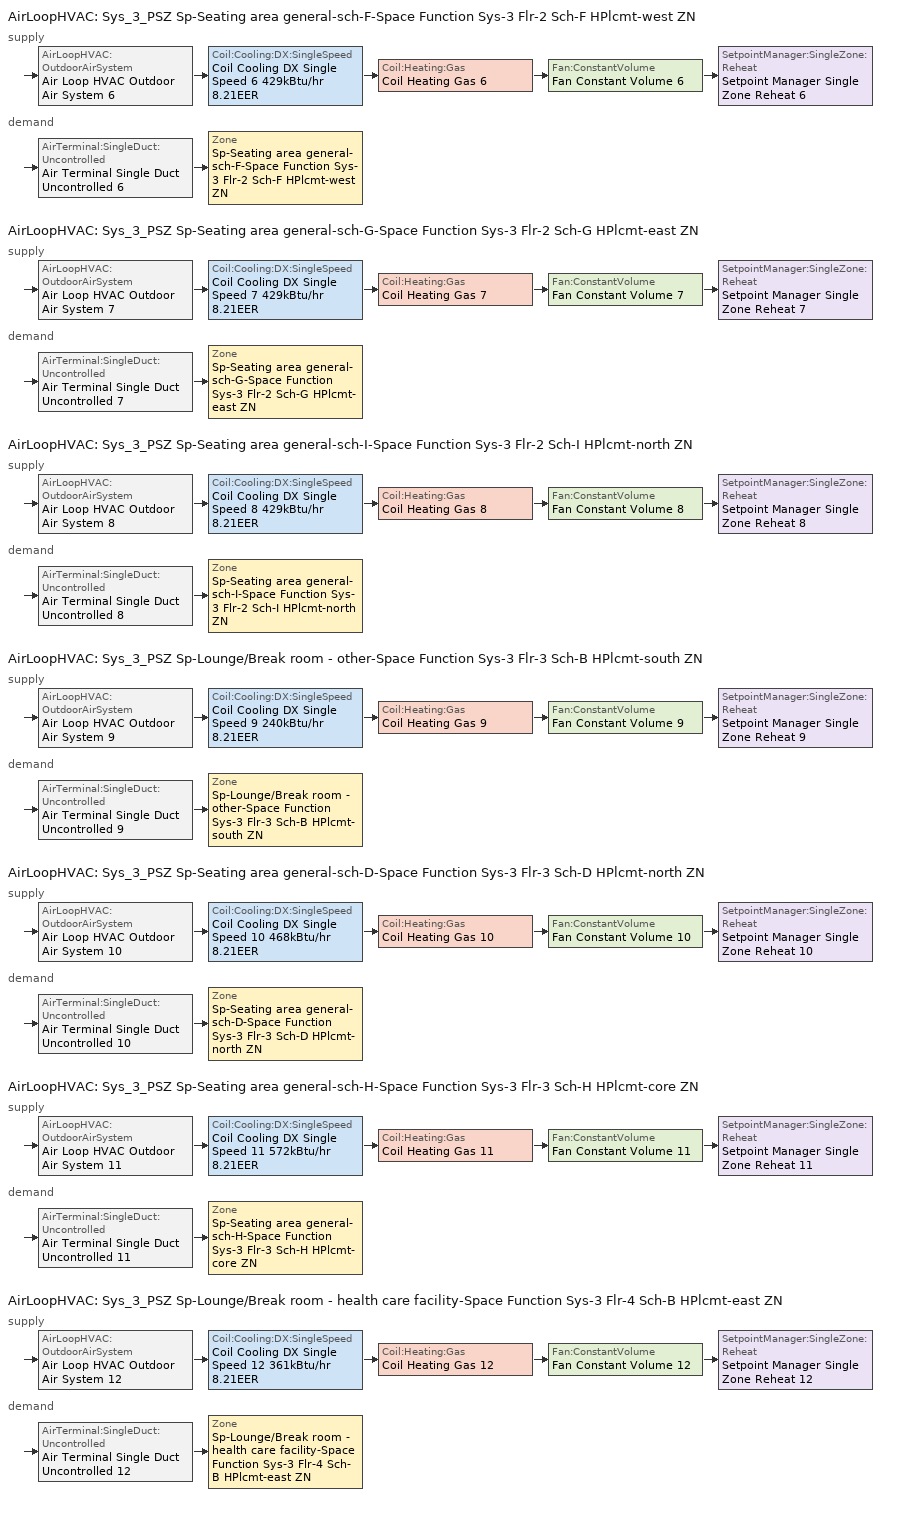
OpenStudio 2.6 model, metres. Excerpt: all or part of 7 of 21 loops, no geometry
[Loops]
AirLoopHVAC 'Sys_3_PSZ Sp-Seating area general-sch-F-Space Function Sys-3 Flr-2 Sch-F HPlcmt-west ZN'
 supply: AirLoopHVAC:OutdoorAirSystem 'Air Loop HVAC Outdoor Air System 6' > Coil:Cooling:DX:SingleSpeed 'Coil Cooling DX Single Speed 6 429kBtu/hr 8.21EER' > Coil:Heating:Gas 'Coil Heating Gas 6' > Fan:ConstantVolume 'Fan Constant Volume 6' > SetpointManager:SingleZone:Reheat 'Setpoint Manager Single Zone Reheat 6'
 demand: AirTerminal:SingleDuct:Uncontrolled 'Air Terminal Single Duct Uncontrolled 6' > Zone 'Sp-Seating area general-sch-F-Space Function Sys-3 Flr-2 Sch-F HPlcmt-west ZN'
AirLoopHVAC 'Sys_3_PSZ Sp-Seating area general-sch-G-Space Function Sys-3 Flr-2 Sch-G HPlcmt-east ZN'
 supply: AirLoopHVAC:OutdoorAirSystem 'Air Loop HVAC Outdoor Air System 7' > Coil:Cooling:DX:SingleSpeed 'Coil Cooling DX Single Speed 7 429kBtu/hr 8.21EER' > Coil:Heating:Gas 'Coil Heating Gas 7' > Fan:ConstantVolume 'Fan Constant Volume 7' > SetpointManager:SingleZone:Reheat 'Setpoint Manager Single Zone Reheat 7'
 demand: AirTerminal:SingleDuct:Uncontrolled 'Air Terminal Single Duct Uncontrolled 7' > Zone 'Sp-Seating area general-sch-G-Space Function Sys-3 Flr-2 Sch-G HPlcmt-east ZN'
AirLoopHVAC 'Sys_3_PSZ Sp-Seating area general-sch-I-Space Function Sys-3 Flr-2 Sch-I HPlcmt-north ZN'
 supply: AirLoopHVAC:OutdoorAirSystem 'Air Loop HVAC Outdoor Air System 8' > Coil:Cooling:DX:SingleSpeed 'Coil Cooling DX Single Speed 8 429kBtu/hr 8.21EER' > Coil:Heating:Gas 'Coil Heating Gas 8' > Fan:ConstantVolume 'Fan Constant Volume 8' > SetpointManager:SingleZone:Reheat 'Setpoint Manager Single Zone Reheat 8'
 demand: AirTerminal:SingleDuct:Uncontrolled 'Air Terminal Single Duct Uncontrolled 8' > Zone 'Sp-Seating area general-sch-I-Space Function Sys-3 Flr-2 Sch-I HPlcmt-north ZN'
AirLoopHVAC 'Sys_3_PSZ Sp-Lounge/Break room - other-Space Function Sys-3 Flr-3 Sch-B HPlcmt-south ZN'
 supply: AirLoopHVAC:OutdoorAirSystem 'Air Loop HVAC Outdoor Air System 9' > Coil:Cooling:DX:SingleSpeed 'Coil Cooling DX Single Speed 9 240kBtu/hr 8.21EER' > Coil:Heating:Gas 'Coil Heating Gas 9' > Fan:ConstantVolume 'Fan Constant Volume 9' > SetpointManager:SingleZone:Reheat 'Setpoint Manager Single Zone Reheat 9'
 demand: AirTerminal:SingleDuct:Uncontrolled 'Air Terminal Single Duct Uncontrolled 9' > Zone 'Sp-Lounge/Break room - other-Space Function Sys-3 Flr-3 Sch-B HPlcmt-south ZN'
AirLoopHVAC 'Sys_3_PSZ Sp-Seating area general-sch-D-Space Function Sys-3 Flr-3 Sch-D HPlcmt-north ZN'
 supply: AirLoopHVAC:OutdoorAirSystem 'Air Loop HVAC Outdoor Air System 10' > Coil:Cooling:DX:SingleSpeed 'Coil Cooling DX Single Speed 10 468kBtu/hr 8.21EER' > Coil:Heating:Gas 'Coil Heating Gas 10' > Fan:ConstantVolume 'Fan Constant Volume 10' > SetpointManager:SingleZone:Reheat 'Setpoint Manager Single Zone Reheat 10'
 demand: AirTerminal:SingleDuct:Uncontrolled 'Air Terminal Single Duct Uncontrolled 10' > Zone 'Sp-Seating area general-sch-D-Space Function Sys-3 Flr-3 Sch-D HPlcmt-north ZN'
AirLoopHVAC 'Sys_3_PSZ Sp-Seating area general-sch-H-Space Function Sys-3 Flr-3 Sch-H HPlcmt-core ZN'
 supply: AirLoopHVAC:OutdoorAirSystem 'Air Loop HVAC Outdoor Air System 11' > Coil:Cooling:DX:SingleSpeed 'Coil Cooling DX Single Speed 11 572kBtu/hr 8.21EER' > Coil:Heating:Gas 'Coil Heating Gas 11' > Fan:ConstantVolume 'Fan Constant Volume 11' > SetpointManager:SingleZone:Reheat 'Setpoint Manager Single Zone Reheat 11'
 demand: AirTerminal:SingleDuct:Uncontrolled 'Air Terminal Single Duct Uncontrolled 11' > Zone 'Sp-Seating area general-sch-H-Space Function Sys-3 Flr-3 Sch-H HPlcmt-core ZN'
AirLoopHVAC 'Sys_3_PSZ Sp-Lounge/Break room - health care facility-Space Function Sys-3 Flr-4 Sch-B HPlcmt-east ZN'
 supply: AirLoopHVAC:OutdoorAirSystem 'Air Loop HVAC Outdoor Air System 12' > Coil:Cooling:DX:SingleSpeed 'Coil Cooling DX Single Speed 12 361kBtu/hr 8.21EER' > Coil:Heating:Gas 'Coil Heating Gas 12' > Fan:ConstantVolume 'Fan Constant Volume 12' > SetpointManager:SingleZone:Reheat 'Setpoint Manager Single Zone Reheat 12'
 demand: AirTerminal:SingleDuct:Uncontrolled 'Air Terminal Single Duct Uncontrolled 12' > Zone 'Sp-Lounge/Break room - health care facility-Space Function Sys-3 Flr-4 Sch-B HPlcmt-east ZN'
[Sizing:Zone] Zone Cooling Design Supply Air Temperature Input Method=SupplyAirTemperature; Zone Cooling Design Supply Air Temperature {C}=13; Zone Cooling Design Supply Air Temperature Difference {deltaC}=11.11; Zone Heating Design Supply Air Temperature Input Method=SupplyAirTemperature; Zone Heating Design Supply Air Temperature {C}=43; Zone Heating Design Supply Air Temperature Difference {deltaC}=11.11; Zone Cooling Design Supply Air Humidity Ratio {kg-H2O/kg-air}=0.0085; Zone Heating Design Supply Air Humidity Ratio {kg-H2O/kg-air}=0.008; Zone Heating Sizing Factor=1.3; Zone Cooling Sizing Factor=1.1; Cooling Design Air Flow Method=DesignDay; Heating Design Air Flow Method=DesignDay; Account for Dedicated Outdoor Air System=No; Dedicated Outdoor Air System Control Strategy=NeutralSupplyAir; Dedicated Outdoor Air Low Setpoint Temperature for Design {C}=autosize; Dedicated Outdoor Air High Setpoint Temperature for Design {C}=autosize
Sp-Seating area general-sch-F-Space Function Sys-3 Flr-2 Sch-F HPlcmt-west ZN; Sp-Seating area general-sch-G-Space Function Sys-3 Flr-2 Sch-G HPlcmt-east ZN; Sp-Seating area general-sch-I-Space Function Sys-3 Flr-2 Sch-I HPlcmt-north ZN; Sp-Lounge/Break room - other-Space Function Sys-3 Flr-3 Sch-B HPlcmt-south ZN; Sp-Seating area general-sch-D-Space Function Sys-3 Flr-3 Sch-D HPlcmt-north ZN; Sp-Seating area general-sch-H-Space Function Sys-3 Flr-3 Sch-H HPlcmt-core ZN; Sp-Lounge/Break room - health care facility-Space Function Sys-3 Flr-4 Sch-B HPlcmt-east ZN
[Zone equipment]
Sp-Seating area general-sch-F-Space Function Sys-3 Flr-2 Sch-F HPlcmt-west ZN: Air Terminal Single Duct Uncontrolled 6, Zone HVAC Baseboard Convective Water 6
Sp-Seating area general-sch-G-Space Function Sys-3 Flr-2 Sch-G HPlcmt-east ZN: Air Terminal Single Duct Uncontrolled 7, Zone HVAC Baseboard Convective Water 7
Sp-Seating area general-sch-I-Space Function Sys-3 Flr-2 Sch-I HPlcmt-north ZN: Air Terminal Single Duct Uncontrolled 8, Zone HVAC Baseboard Convective Water 8
Sp-Lounge/Break room - other-Space Function Sys-3 Flr-3 Sch-B HPlcmt-south ZN: Air Terminal Single Duct Uncontrolled 9, Zone HVAC Baseboard Convective Water 9
Sp-Seating area general-sch-D-Space Function Sys-3 Flr-3 Sch-D HPlcmt-north ZN: Air Terminal Single Duct Uncontrolled 10, Zone HVAC Baseboard Convective Water 10
Sp-Seating area general-sch-H-Space Function Sys-3 Flr-3 Sch-H HPlcmt-core ZN: Air Terminal Single Duct Uncontrolled 11, Zone HVAC Baseboard Convective Water 11
Sp-Lounge/Break room - health care facility-Space Function Sys-3 Flr-4 Sch-B HPlcmt-east ZN: Air Terminal Single Duct Uncontrolled 12, Zone HVAC Baseboard Convective Water 12
[AirLoopHVAC] Design Supply Air Flow Rate {m3/s}=AutoSize
Name | Availability Schedule
Sys_3_PSZ Sp-Seating area general-sch-F-Space Function Sys-3 Flr-2 Sch-F HPlcmt-west ZN | Sys_3_PSZ Sp-Seating area general-sch-F-Space Function Sys-3 Flr-2 Sch-F HPlcmt-west ZN Occ Sch
Sys_3_PSZ Sp-Seating area general-sch-G-Space Function Sys-3 Flr-2 Sch-G HPlcmt-east ZN | Sys_3_PSZ Sp-Seating area general-sch-G-Space Function Sys-3 Flr-2 Sch-G HPlcmt-east ZN Occ Sch
Sys_3_PSZ Sp-Seating area general-sch-I-Space Function Sys-3 Flr-2 Sch-I HPlcmt-north ZN | Sys_3_PSZ Sp-Seating area general-sch-I-Space Function Sys-3 Flr-2 Sch-I HPlcmt-north ZN Occ Sch
Sys_3_PSZ Sp-Lounge/Break room - other-Space Function Sys-3 Flr-3 Sch-B HPlcmt-south ZN | Sys_3_PSZ Sp-Lounge/Break room - other-Space Function Sys-3 Flr-3 Sch-B HPlcmt-south ZN Occ Sch
Sys_3_PSZ Sp-Seating area general-sch-D-Space Function Sys-3 Flr-3 Sch-D HPlcmt-north ZN | Sys_3_PSZ Sp-Seating area general-sch-D-Space Function Sys-3 Flr-3 Sch-D HPlcmt-north ZN Occ Sch
Sys_3_PSZ Sp-Seating area general-sch-H-Space Function Sys-3 Flr-3 Sch-H HPlcmt-core ZN | Sys_3_PSZ Sp-Seating area general-sch-H-Space Function Sys-3 Flr-3 Sch-H HPlcmt-core ZN Occ Sch
Sys_3_PSZ Sp-Lounge/Break room - health care facility-Space Function Sys-3 Flr-4 Sch-B HPlcmt-east ZN | Sys_3_PSZ Sp-Lounge/Break room - health care facility-Space Function Sys-3 Flr-4 Sch-B HPlcmt-east ZN Occ Sch
[Sizing:System] Type of Load to Size On=Sensible; Design Outdoor Air Flow Rate {m3/s}=Autosize; Minimum System Air Flow Ratio=1; Preheat Design Temperature {C}=7; Preheat Design Humidity Ratio {kg-H2O/kg-Air}=0.008; Precool Design Temperature {C}=13; Precool Design Humidity Ratio {kg-H2O/kg-Air}=0.008; Central Cooling Design Supply Air Temperature {C}=13; Central Heating Design Supply Air Temperature {C}=43; Sizing Option=NonCoincident; 100% Outdoor Air in Cooling=No; 100% Outdoor Air in Heating=No; Central Cooling Design Supply Air Humidity Ratio {kg-H2O/kg-Air}=0.0085; Central Heating Design Supply Air Humidity Ratio {kg-H2O/kg-Air}=0.008; Cooling Design Air Flow Method=DesignDay; Cooling Design Air Flow Rate {m3/s}=0; Heating Design Air Flow Method=DesignDay; Heating Design Air Flow Rate {m3/s}=0; System Outdoor Air Method=ZoneSum; Zone Maximum Outdoor Air Fraction=1; Cooling Supply Air Flow Rate Per Floor Area {m3/s-m2}=0.00996765; Cooling Fraction of Autosized Cooling Supply Air Flow Rate=1; Cooling Supply Air Flow Rate Per Unit Cooling Capacity {m3/s-W}=3.94755e-05; Heating Supply Air Flow Rate Per Floor Area {m3/s-m2}=0.00996765; Heating Fraction of Autosized Heating Supply Air Flow Rate=1; Heating Fraction of Autosized Cooling Supply Air Flow Rate=1; Heating Supply Air Flow Rate Per Unit Heating Capacity {m3/s-W}=3.15882e-05; Cooling Design Capacity Method=CoolingDesignCapacity; Cooling Design Capacity {W}=autosize; Cooling Design Capacity Per Floor Area {W/m2}=234.7; Fraction of Autosized Cooling Design Capacity=1; Heating Design Capacity Method=HeatingDesignCapacity; Heating Design Capacity {W}=autosize; Heating Design Capacity Per Floor Area {W/m2}=157; Fraction of Autosized Heating Design Capacity=1; Central Cooling Capacity Control Method=OnOff
Sys_3_PSZ Sp-Seating area general-sch-F-Space Function Sys-3 Flr-2 Sch-F HPlcmt-west ZN; Sys_3_PSZ Sp-Seating area general-sch-G-Space Function Sys-3 Flr-2 Sch-G HPlcmt-east ZN; Sys_3_PSZ Sp-Seating area general-sch-I-Space Function Sys-3 Flr-2 Sch-I HPlcmt-north ZN; Sys_3_PSZ Sp-Lounge/Break room - other-Space Function Sys-3 Flr-3 Sch-B HPlcmt-south ZN; Sys_3_PSZ Sp-Seating area general-sch-D-Space Function Sys-3 Flr-3 Sch-D HPlcmt-north ZN; Sys_3_PSZ Sp-Seating area general-sch-H-Space Function Sys-3 Flr-3 Sch-H HPlcmt-core ZN; Sys_3_PSZ Sp-Lounge/Break room - health care facility-Space Function Sys-3 Flr-4 Sch-B HPlcmt-east ZN
[Fan:ConstantVolume] Availability Schedule=Always On Discrete; Fan Efficiency=0.39975; Pressure Rise {Pa}=640; Maximum Flow Rate {m3/s}=AutoSize; Motor Efficiency=0.615
Fan Constant Volume 6; Fan Constant Volume 7; Fan Constant Volume 8; Fan Constant Volume 9; Fan Constant Volume 10; Fan Constant Volume 11; Fan Constant Volume 12
[Coil:Heating:Gas] Availability Schedule=Always On Discrete; Gas Burner Efficiency=0.81; Nominal Capacity {W}=AutoSize; Parasitic Electric Load {W}=0; Part Load Fraction Correlation Curve=FURNACE-EFFPLR-NECB2011; Parasitic Gas Load {W}=0
Coil Heating Gas 6; Coil Heating Gas 7; Coil Heating Gas 8; Coil Heating Gas 9; Coil Heating Gas 10; Coil Heating Gas 11; Coil Heating Gas 12
[Coil:Cooling:DX:SingleSpeed] Availability Schedule=Always On Discrete; Rated Total Cooling Capacity {W}=autosize; Rated Sensible Heat Ratio=autosize; Rated Air Flow Rate {m3/s}=autosize; Rated Evaporator Fan Power Per Volume Flow Rate {W/(m3/s)}=773.3; Total Cooling Capacity Function of Temperature Curve=DXCOOL-NECB2011-REF-CAPFT; Total Cooling Capacity Function of Flow Fraction Curve=DXCOOL-NECB2011-REF-CAPFFLOW; Energy Input Ratio Function of Temperature Curve=DXCOOL-NECB2011-REF-COOLEIRFT; Energy Input Ratio Function of Flow Fraction Curve=DXCOOL-NECB2011-REF-COOLEIRFFLOW; Part Load Fraction Correlation Curve=DXCOOL-NECB2011-REF-COOLPLFFPLR; Condenser Type=AirCooled; Evaporative Condenser Effectiveness=0; Evaporative Condenser Air Flow Rate {m3/s}=Autosize; Evaporative Condenser Pump Rated Power Consumption {W}=Autosize; Crankcase Heater Capacity {W}=0; Maximum Outdoor Dry-Bulb Temperature for Crankcase Heater Operation {C}=0; Basin Heater Capacity {W/K}=0; Basin Heater Setpoint Temperature {C}=10
Name | Rated COP {W/W}
Coil Cooling DX Single Speed 6 429kBtu/hr 8.21EER; Coil Cooling DX Single Speed 7 429kBtu/hr 8.21EER; Coil Cooling DX Single Speed 8 429kBtu/hr 8.21EER | 3.05097
Coil Cooling DX Single Speed 9 240kBtu/hr 8.21EER | 2.92977
Coil Cooling DX Single Speed 10 468kBtu/hr 8.21EER | 3.07601
Coil Cooling DX Single Speed 11 572kBtu/hr 8.21EER | 3.14297
Coil Cooling DX Single Speed 12 361kBtu/hr 8.21EER | 3.0075
[Controller:OutdoorAir] Minimum Outdoor Air Flow Rate {m3/s}=autosize; Maximum Outdoor Air Flow Rate {m3/s}=Autosize; Economizer Control Type=DifferentialEnthalpy; Economizer Control Action Type=ModulateFlow; Lockout Type=NoLockout; Minimum Limit Type=FixedMinimum; High Humidity Control=No
Name | Minimum Outdoor Air Schedule | Controller Mechanical Ventilation | Heat Recovery Bypass Control Type
Controller Outdoor Air 6 | Sys_3_PSZ Sp-Seating area general-sch-F-Space Function Sys-3 Flr-2 Sch-F HPlcmt-west ZN Occ Sch | Controller Mechanical Ventilation 6 | BypassWhenOAFlowGreaterThanMinimum
Controller Outdoor Air 7 | Sys_3_PSZ Sp-Seating area general-sch-G-Space Function Sys-3 Flr-2 Sch-G HPlcmt-east ZN Occ Sch | Controller Mechanical Ventilation 7 | BypassWhenOAFlowGreaterThanMinimum
Controller Outdoor Air 8 | Sys_3_PSZ Sp-Seating area general-sch-I-Space Function Sys-3 Flr-2 Sch-I HPlcmt-north ZN Occ Sch | Controller Mechanical Ventilation 8 | BypassWhenOAFlowGreaterThanMinimum
Controller Outdoor Air 9 | Sys_3_PSZ Sp-Lounge/Break room - other-Space Function Sys-3 Flr-3 Sch-B HPlcmt-south ZN Occ Sch | Controller Mechanical Ventilation 9 | BypassWhenWithinEconomizerLimits
Controller Outdoor Air 10 | Sys_3_PSZ Sp-Seating area general-sch-D-Space Function Sys-3 Flr-3 Sch-D HPlcmt-north ZN Occ Sch | Controller Mechanical Ventilation 10 | BypassWhenOAFlowGreaterThanMinimum
Controller Outdoor Air 11 | Sys_3_PSZ Sp-Seating area general-sch-H-Space Function Sys-3 Flr-3 Sch-H HPlcmt-core ZN Occ Sch | Controller Mechanical Ventilation 11 | BypassWhenOAFlowGreaterThanMinimum
Controller Outdoor Air 12 | Sys_3_PSZ Sp-Lounge/Break room - health care facility-Space Function Sys-3 Flr-4 Sch-B HPlcmt-east ZN Occ Sch | Controller Mechanical Ventilation 12 | BypassWhenOAFlowGreaterThanMinimum
[Controller:MechanicalVentilation] Availability Schedule=Always On Discrete; System Outdoor Air Method=ZoneSum
Controller Mechanical Ventilation 6; Controller Mechanical Ventilation 7; Controller Mechanical Ventilation 8; Controller Mechanical Ventilation 9; Controller Mechanical Ventilation 10; Controller Mechanical Ventilation 11; Controller Mechanical Ventilation 12
[AirLoopHVAC:OutdoorAirSystem]
Name | Controller
Air Loop HVAC Outdoor Air System 6 | Controller Outdoor Air 6
Air Loop HVAC Outdoor Air System 7 | Controller Outdoor Air 7
Air Loop HVAC Outdoor Air System 8 | Controller Outdoor Air 8
Air Loop HVAC Outdoor Air System 9 | Controller Outdoor Air 9
Air Loop HVAC Outdoor Air System 10 | Controller Outdoor Air 10
Air Loop HVAC Outdoor Air System 11 | Controller Outdoor Air 11
Air Loop HVAC Outdoor Air System 12 | Controller Outdoor Air 12
[SetpointManager:SingleZone:Reheat] Minimum Supply Air Temperature {C}=13; Maximum Supply Air Temperature {C}=43
Name | Control Zone
Setpoint Manager Single Zone Reheat 6 | Sp-Seating area general-sch-F-Space Function Sys-3 Flr-2 Sch-F HPlcmt-west ZN
Setpoint Manager Single Zone Reheat 7 | Sp-Seating area general-sch-G-Space Function Sys-3 Flr-2 Sch-G HPlcmt-east ZN
Setpoint Manager Single Zone Reheat 8 | Sp-Seating area general-sch-I-Space Function Sys-3 Flr-2 Sch-I HPlcmt-north ZN
Setpoint Manager Single Zone Reheat 9 | Sp-Lounge/Break room - other-Space Function Sys-3 Flr-3 Sch-B HPlcmt-south ZN
Setpoint Manager Single Zone Reheat 10 | Sp-Seating area general-sch-D-Space Function Sys-3 Flr-3 Sch-D HPlcmt-north ZN
Setpoint Manager Single Zone Reheat 11 | Sp-Seating area general-sch-H-Space Function Sys-3 Flr-3 Sch-H HPlcmt-core ZN
Setpoint Manager Single Zone Reheat 12 | Sp-Lounge/Break room - health care facility-Space Function Sys-3 Flr-4 Sch-B HPlcmt-east ZN
[AirTerminal:SingleDuct:Uncontrolled] Availability Schedule=Always On Discrete; Maximum Air Flow Rate {m3/s}=AutoSize
Air Terminal Single Duct Uncontrolled 6; Air Terminal Single Duct Uncontrolled 7; Air Terminal Single Duct Uncontrolled 8; Air Terminal Single Duct Uncontrolled 9; Air Terminal Single Duct Uncontrolled 10; Air Terminal Single Duct Uncontrolled 11; Air Terminal Single Duct Uncontrolled 12
[AvailabilityManager:NightCycle] Control Type=CycleOnAny; Thermostat Tolerance {deltaC}=1; Cycling Run Time {s}=3600
Availability Manager Night Cycle 12; Availability Manager Night Cycle 13; Availability Manager Night Cycle 14; Availability Manager Night Cycle 15; Availability Manager Night Cycle 16; Availability Manager Night Cycle 17
[Schedule:Ruleset]
Name | Default Day Schedule | Summer Design Day Schedule | Winter Design Day Schedule
Sys_3_PSZ Sp-Lounge/Break room - health care facility-Space Function Sys-3 Flr-4 Sch-B HPlcmt-east ZN Occ Sch | Sys_3_PSZ Sp-Lounge/Break room - health care facility-Space Function Sys-3 Flr-4 Sch-B HPlcmt-east ZN Occ Sch Default | Sys_3_PSZ Sp-Lounge/Break room - health care facility-Space Function Sys-3 Flr-4 Sch-B HPlcmt-east ZN Occ Sch Summer Design Day | Sys_3_PSZ Sp-Lounge/Break room - health care facility-Space Function Sys-3 Flr-4 Sch-B HPlcmt-east ZN Occ Sch Winter Design Day
Sys_3_PSZ Sp-Lounge/Break room - other-Space Function Sys-3 Flr-3 Sch-B HPlcmt-south ZN Occ Sch | Sys_3_PSZ Sp-Lounge/Break room - other-Space Function Sys-3 Flr-3 Sch-B HPlcmt-south ZN Occ Sch Default | Sys_3_PSZ Sp-Lounge/Break room - other-Space Function Sys-3 Flr-3 Sch-B HPlcmt-south ZN Occ Sch Summer Design Day | Sys_3_PSZ Sp-Lounge/Break room - other-Space Function Sys-3 Flr-3 Sch-B HPlcmt-south ZN Occ Sch Winter Design Day
Sys_3_PSZ Sp-Seating area general-sch-D-Space Function Sys-3 Flr-3 Sch-D HPlcmt-north ZN Occ Sch | Sys_3_PSZ Sp-Seating area general-sch-D-Space Function Sys-3 Flr-3 Sch-D HPlcmt-north ZN Occ Sch Default | Sys_3_PSZ Sp-Seating area general-sch-D-Space Function Sys-3 Flr-3 Sch-D HPlcmt-north ZN Occ Sch Summer Design Day | Sys_3_PSZ Sp-Seating area general-sch-D-Space Function Sys-3 Flr-3 Sch-D HPlcmt-north ZN Occ Sch Winter Design Day
Sys_3_PSZ Sp-Seating area general-sch-F-Space Function Sys-3 Flr-2 Sch-F HPlcmt-west ZN Occ Sch | Sys_3_PSZ Sp-Seating area general-sch-F-Space Function Sys-3 Flr-2 Sch-F HPlcmt-west ZN Occ Sch Default | Sys_3_PSZ Sp-Seating area general-sch-F-Space Function Sys-3 Flr-2 Sch-F HPlcmt-west ZN Occ Sch Summer Design Day | Sys_3_PSZ Sp-Seating area general-sch-F-Space Function Sys-3 Flr-2 Sch-F HPlcmt-west ZN Occ Sch Winter Design Day
Sys_3_PSZ Sp-Seating area general-sch-G-Space Function Sys-3 Flr-2 Sch-G HPlcmt-east ZN Occ Sch | Sys_3_PSZ Sp-Seating area general-sch-G-Space Function Sys-3 Flr-2 Sch-G HPlcmt-east ZN Occ Sch Default | Sys_3_PSZ Sp-Seating area general-sch-G-Space Function Sys-3 Flr-2 Sch-G HPlcmt-east ZN Occ Sch Summer Design Day | Sys_3_PSZ Sp-Seating area general-sch-G-Space Function Sys-3 Flr-2 Sch-G HPlcmt-east ZN Occ Sch Winter Design Day
Sys_3_PSZ Sp-Seating area general-sch-H-Space Function Sys-3 Flr-3 Sch-H HPlcmt-core ZN Occ Sch | Sys_3_PSZ Sp-Seating area general-sch-H-Space Function Sys-3 Flr-3 Sch-H HPlcmt-core ZN Occ Sch Default | Sys_3_PSZ Sp-Seating area general-sch-H-Space Function Sys-3 Flr-3 Sch-H HPlcmt-core ZN Occ Sch Summer Design Day | Sys_3_PSZ Sp-Seating area general-sch-H-Space Function Sys-3 Flr-3 Sch-H HPlcmt-core ZN Occ Sch Winter Design Day
Sys_3_PSZ Sp-Seating area general-sch-I-Space Function Sys-3 Flr-2 Sch-I HPlcmt-north ZN Occ Sch | Sys_3_PSZ Sp-Seating area general-sch-I-Space Function Sys-3 Flr-2 Sch-I HPlcmt-north ZN Occ Sch Default | Sys_3_PSZ Sp-Seating area general-sch-I-Space Function Sys-3 Flr-2 Sch-I HPlcmt-north ZN Occ Sch Summer Design Day | Sys_3_PSZ Sp-Seating area general-sch-I-Space Function Sys-3 Flr-2 Sch-I HPlcmt-north ZN Occ Sch Winter Design Day
[Schedule:Day]
Sys_3_PSZ Sp-Lounge/Break room - health care facility-Space Function Sys-3 Flr-4 Sch-B HPlcmt-east ZN Occ Sch Default; Sys_3_PSZ Sp-Lounge/Break room - health care facility-Space Function Sys-3 Flr-4 Sch-B HPlcmt-east ZN Occ Sch Winter Design Day; Sys_3_PSZ Sp-Lounge/Break room - health care facility-Space Function Sys-3 Flr-4 Sch-B HPlcmt-east ZN Occ Sch Summer Design Day; Sys_3_PSZ Sp-Lounge/Break room - other-Space Function Sys-3 Flr-3 Sch-B HPlcmt-south ZN Occ Sch Default; Sys_3_PSZ Sp-Lounge/Break room - other-Space Function Sys-3 Flr-3 Sch-B HPlcmt-south ZN Occ Sch Winter Design Day; Sys_3_PSZ Sp-Lounge/Break room - other-Space Function Sys-3 Flr-3 Sch-B HPlcmt-south ZN Occ Sch Summer Design Day; Sys_3_PSZ Sp-Seating area general-sch-D-Space Function Sys-3 Flr-3 Sch-D HPlcmt-north ZN Occ Sch Default; Sys_3_PSZ Sp-Seating area general-sch-D-Space Function Sys-3 Flr-3 Sch-D HPlcmt-north ZN Occ Sch Winter Design Day; Sys_3_PSZ Sp-Seating area general-sch-D-Space Function Sys-3 Flr-3 Sch-D HPlcmt-north ZN Occ Sch Summer Design Day; Sys_3_PSZ Sp-Seating area general-sch-F-Space Function Sys-3 Flr-2 Sch-F HPlcmt-west ZN Occ Sch Default; Sys_3_PSZ Sp-Seating area general-sch-F-Space Function Sys-3 Flr-2 Sch-F HPlcmt-west ZN Occ Sch Winter Design Day; Sys_3_PSZ Sp-Seating area general-sch-F-Space Function Sys-3 Flr-2 Sch-F HPlcmt-west ZN Occ Sch Summer Design Day; Sys_3_PSZ Sp-Seating area general-sch-G-Space Function Sys-3 Flr-2 Sch-G HPlcmt-east ZN Occ Sch Default; Sys_3_PSZ Sp-Seating area general-sch-G-Space Function Sys-3 Flr-2 Sch-G HPlcmt-east ZN Occ Sch Winter Design Day; Sys_3_PSZ Sp-Seating area general-sch-G-Space Function Sys-3 Flr-2 Sch-G HPlcmt-east ZN Occ Sch Summer Design Day; Sys_3_PSZ Sp-Seating area general-sch-G-Space Function Sys-3 Flr-2 Sch-G HPlcmt-east ZN Occ Sch Monday; Sys_3_PSZ Sp-Seating area general-sch-G-Space Function Sys-3 Flr-2 Sch-G HPlcmt-east ZN Occ Sch Tuesday; Sys_3_PSZ Sp-Seating area general-sch-G-Space Function Sys-3 Flr-2 Sch-G HPlcmt-east ZN Occ Sch Wednesday; Sys_3_PSZ Sp-Seating area general-sch-G-Space Function Sys-3 Flr-2 Sch-G HPlcmt-east ZN Occ Sch Thursday; Sys_3_PSZ Sp-Seating area general-sch-G-Space Function Sys-3 Flr-2 Sch-G HPlcmt-east ZN Occ Sch Friday; Sys_3_PSZ Sp-Seating area general-sch-G-Space Function Sys-3 Flr-2 Sch-G HPlcmt-east ZN Occ Sch Saturday; Sys_3_PSZ Sp-Seating area general-sch-G-Space Function Sys-3 Flr-2 Sch-G HPlcmt-east ZN Occ Sch Sunday; Sys_3_PSZ Sp-Seating area general-sch-H-Space Function Sys-3 Flr-3 Sch-H HPlcmt-core ZN Occ Sch Default; Sys_3_PSZ Sp-Seating area general-sch-H-Space Function Sys-3 Flr-3 Sch-H HPlcmt-core ZN Occ Sch Winter Design Day; Sys_3_PSZ Sp-Seating area general-sch-H-Space Function Sys-3 Flr-3 Sch-H HPlcmt-core ZN Occ Sch Summer Design Day; Sys_3_PSZ Sp-Seating area general-sch-H-Space Function Sys-3 Flr-3 Sch-H HPlcmt-core ZN Occ Sch Monday; Sys_3_PSZ Sp-Seating area general-sch-H-Space Function Sys-3 Flr-3 Sch-H HPlcmt-core ZN Occ Sch Tuesday; Sys_3_PSZ Sp-Seating area general-sch-H-Space Function Sys-3 Flr-3 Sch-H HPlcmt-core ZN Occ Sch Wednesday; Sys_3_PSZ Sp-Seating area general-sch-H-Space Function Sys-3 Flr-3 Sch-H HPlcmt-core ZN Occ Sch Thursday; Sys_3_PSZ Sp-Seating area general-sch-H-Space Function Sys-3 Flr-3 Sch-H HPlcmt-core ZN Occ Sch Friday; Sys_3_PSZ Sp-Seating area general-sch-H-Space Function Sys-3 Flr-3 Sch-H HPlcmt-core ZN Occ Sch Saturday; Sys_3_PSZ Sp-Seating area general-sch-H-Space Function Sys-3 Flr-3 Sch-H HPlcmt-core ZN Occ Sch Sunday; Sys_3_PSZ Sp-Seating area general-sch-I-Space Function Sys-3 Flr-2 Sch-I HPlcmt-north ZN Occ Sch Default; Sys_3_PSZ Sp-Seating area general-sch-I-Space Function Sys-3 Flr-2 Sch-I HPlcmt-north ZN Occ Sch Winter Design Day; Sys_3_PSZ Sp-Seating area general-sch-I-Space Function Sys-3 Flr-2 Sch-I HPlcmt-north ZN Occ Sch Summer Design Day: 24, 0, 1
Sys_3_PSZ Sp-Lounge/Break room - health care facility-Space Function Sys-3 Flr-4 Sch-B HPlcmt-east ZN Occ Sch Monday; Sys_3_PSZ Sp-Lounge/Break room - health care facility-Space Function Sys-3 Flr-4 Sch-B HPlcmt-east ZN Occ Sch Tuesday; Sys_3_PSZ Sp-Lounge/Break room - health care facility-Space Function Sys-3 Flr-4 Sch-B HPlcmt-east ZN Occ Sch Wednesday; Sys_3_PSZ Sp-Lounge/Break room - health care facility-Space Function Sys-3 Flr-4 Sch-B HPlcmt-east ZN Occ Sch Thursday; Sys_3_PSZ Sp-Lounge/Break room - health care facility-Space Function Sys-3 Flr-4 Sch-B HPlcmt-east ZN Occ Sch Friday; Sys_3_PSZ Sp-Lounge/Break room - other-Space Function Sys-3 Flr-3 Sch-B HPlcmt-south ZN Occ Sch Monday; Sys_3_PSZ Sp-Lounge/Break room - other-Space Function Sys-3 Flr-3 Sch-B HPlcmt-south ZN Occ Sch Tuesday; Sys_3_PSZ Sp-Lounge/Break room - other-Space Function Sys-3 Flr-3 Sch-B HPlcmt-south ZN Occ Sch Wednesday; Sys_3_PSZ Sp-Lounge/Break room - other-Space Function Sys-3 Flr-3 Sch-B HPlcmt-south ZN Occ Sch Thursday; Sys_3_PSZ Sp-Lounge/Break room - other-Space Function Sys-3 Flr-3 Sch-B HPlcmt-south ZN Occ Sch Friday: 1, 0, 1, 10, 0, 0, 24, 0, 1
Sys_3_PSZ Sp-Lounge/Break room - health care facility-Space Function Sys-3 Flr-4 Sch-B HPlcmt-east ZN Occ Sch Saturday; Sys_3_PSZ Sp-Lounge/Break room - other-Space Function Sys-3 Flr-3 Sch-B HPlcmt-south ZN Occ Sch Saturday: 2, 0, 1, 10, 0, 0, 24, 0, 1
Sys_3_PSZ Sp-Lounge/Break room - health care facility-Space Function Sys-3 Flr-4 Sch-B HPlcmt-east ZN Occ Sch Sunday; Sys_3_PSZ Sp-Lounge/Break room - other-Space Function Sys-3 Flr-3 Sch-B HPlcmt-south ZN Occ Sch Sunday: 1, 0, 0, 2, 0, 1, 11, 0, 0, 23, 0, 1, 24, 0, 0
Sys_3_PSZ Sp-Seating area general-sch-D-Space Function Sys-3 Flr-3 Sch-D HPlcmt-north ZN Occ Sch Monday; Sys_3_PSZ Sp-Seating area general-sch-D-Space Function Sys-3 Flr-3 Sch-D HPlcmt-north ZN Occ Sch Tuesday; Sys_3_PSZ Sp-Seating area general-sch-D-Space Function Sys-3 Flr-3 Sch-D HPlcmt-north ZN Occ Sch Wednesday; Sys_3_PSZ Sp-Seating area general-sch-D-Space Function Sys-3 Flr-3 Sch-D HPlcmt-north ZN Occ Sch Thursday; Sys_3_PSZ Sp-Seating area general-sch-D-Space Function Sys-3 Flr-3 Sch-D HPlcmt-north ZN Occ Sch Friday: 9, 0, 0, 18, 0, 1, 19, 0, 0, 22, 0, 1, 24, 0, 0
Sys_3_PSZ Sp-Seating area general-sch-D-Space Function Sys-3 Flr-3 Sch-D HPlcmt-north ZN Occ Sch Saturday; Sys_3_PSZ Sp-Seating area general-sch-D-Space Function Sys-3 Flr-3 Sch-D HPlcmt-north ZN Occ Sch Sunday: 24, 0, 0
Sys_3_PSZ Sp-Seating area general-sch-F-Space Function Sys-3 Flr-2 Sch-F HPlcmt-west ZN Occ Sch Monday; Sys_3_PSZ Sp-Seating area general-sch-F-Space Function Sys-3 Flr-2 Sch-F HPlcmt-west ZN Occ Sch Tuesday; Sys_3_PSZ Sp-Seating area general-sch-F-Space Function Sys-3 Flr-2 Sch-F HPlcmt-west ZN Occ Sch Wednesday; Sys_3_PSZ Sp-Seating area general-sch-F-Space Function Sys-3 Flr-2 Sch-F HPlcmt-west ZN Occ Sch Thursday; Sys_3_PSZ Sp-Seating area general-sch-F-Space Function Sys-3 Flr-2 Sch-F HPlcmt-west ZN Occ Sch Friday; Sys_3_PSZ Sp-Seating area general-sch-F-Space Function Sys-3 Flr-2 Sch-F HPlcmt-west ZN Occ Sch Saturday; Sys_3_PSZ Sp-Seating area general-sch-F-Space Function Sys-3 Flr-2 Sch-F HPlcmt-west ZN Occ Sch Sunday: 10, 0, 1, 16, 0, 0, 24, 0, 1
Sys_3_PSZ Sp-Seating area general-sch-I-Space Function Sys-3 Flr-2 Sch-I HPlcmt-north ZN Occ Sch Monday; Sys_3_PSZ Sp-Seating area general-sch-I-Space Function Sys-3 Flr-2 Sch-I HPlcmt-north ZN Occ Sch Tuesday; Sys_3_PSZ Sp-Seating area general-sch-I-Space Function Sys-3 Flr-2 Sch-I HPlcmt-north ZN Occ Sch Wednesday; Sys_3_PSZ Sp-Seating area general-sch-I-Space Function Sys-3 Flr-2 Sch-I HPlcmt-north ZN Occ Sch Thursday; Sys_3_PSZ Sp-Seating area general-sch-I-Space Function Sys-3 Flr-2 Sch-I HPlcmt-north ZN Occ Sch Friday: 18, 0, 0, 24, 0, 1
Sys_3_PSZ Sp-Seating area general-sch-I-Space Function Sys-3 Flr-2 Sch-I HPlcmt-north ZN Occ Sch Saturday: 13, 0, 0, 24, 0, 1
Sys_3_PSZ Sp-Seating area general-sch-I-Space Function Sys-3 Flr-2 Sch-I HPlcmt-north ZN Occ Sch Sunday: 8, 0, 0, 14, 0, 1, 24, 0, 0
[Schedule:Rule] Date Specification Type=DateRange; Start Month=1; Start Day=1; End Month=12
Name | Schedule Ruleset | Rule Order | Day Schedule | Apply Monday | End Day | Apply Tuesday | Apply Wednesday | Apply Thursday | Apply Friday | Apply Saturday | Apply Sunday
Sys_3_PSZ Sp-Lounge/Break room - health care facility-Space Function Sys-3 Flr-4 Sch-B HPlcmt-east ZN Occ Sch Monday Rule | Sys_3_PSZ Sp-Lounge/Break room - health care facility-Space Function Sys-3 Flr-4 Sch-B HPlcmt-east ZN Occ Sch | 6 | Sys_3_PSZ Sp-Lounge/Break room - health care facility-Space Function Sys-3 Flr-4 Sch-B HPlcmt-east ZN Occ Sch Monday | Yes | 25
Sys_3_PSZ Sp-Lounge/Break room - health care facility-Space Function Sys-3 Flr-4 Sch-B HPlcmt-east ZN Occ Sch Tuesday Rule | Sys_3_PSZ Sp-Lounge/Break room - health care facility-Space Function Sys-3 Flr-4 Sch-B HPlcmt-east ZN Occ Sch | 5 | Sys_3_PSZ Sp-Lounge/Break room - health care facility-Space Function Sys-3 Flr-4 Sch-B HPlcmt-east ZN Occ Sch Tuesday |  | 26 | Yes
Sys_3_PSZ Sp-Lounge/Break room - health care facility-Space Function Sys-3 Flr-4 Sch-B HPlcmt-east ZN Occ Sch Wednesday Rule | Sys_3_PSZ Sp-Lounge/Break room - health care facility-Space Function Sys-3 Flr-4 Sch-B HPlcmt-east ZN Occ Sch | 4 | Sys_3_PSZ Sp-Lounge/Break room - health care facility-Space Function Sys-3 Flr-4 Sch-B HPlcmt-east ZN Occ Sch Wednesday |  | 27 |  | Yes
Sys_3_PSZ Sp-Lounge/Break room - health care facility-Space Function Sys-3 Flr-4 Sch-B HPlcmt-east ZN Occ Sch Thursday Rule | Sys_3_PSZ Sp-Lounge/Break room - health care facility-Space Function Sys-3 Flr-4 Sch-B HPlcmt-east ZN Occ Sch | 3 | Sys_3_PSZ Sp-Lounge/Break room - health care facility-Space Function Sys-3 Flr-4 Sch-B HPlcmt-east ZN Occ Sch Thursday |  | 28 |  |  | Yes
Sys_3_PSZ Sp-Lounge/Break room - health care facility-Space Function Sys-3 Flr-4 Sch-B HPlcmt-east ZN Occ Sch Friday Rule | Sys_3_PSZ Sp-Lounge/Break room - health care facility-Space Function Sys-3 Flr-4 Sch-B HPlcmt-east ZN Occ Sch | 2 | Sys_3_PSZ Sp-Lounge/Break room - health care facility-Space Function Sys-3 Flr-4 Sch-B HPlcmt-east ZN Occ Sch Friday |  | 29 |  |  |  | Yes
Sys_3_PSZ Sp-Lounge/Break room - health care facility-Space Function Sys-3 Flr-4 Sch-B HPlcmt-east ZN Occ Sch Saturday Rule | Sys_3_PSZ Sp-Lounge/Break room - health care facility-Space Function Sys-3 Flr-4 Sch-B HPlcmt-east ZN Occ Sch | 1 | Sys_3_PSZ Sp-Lounge/Break room - health care facility-Space Function Sys-3 Flr-4 Sch-B HPlcmt-east ZN Occ Sch Saturday |  | 30 |  |  |  |  | Yes
Sys_3_PSZ Sp-Lounge/Break room - health care facility-Space Function Sys-3 Flr-4 Sch-B HPlcmt-east ZN Occ Sch Sunday Rule | Sys_3_PSZ Sp-Lounge/Break room - health care facility-Space Function Sys-3 Flr-4 Sch-B HPlcmt-east ZN Occ Sch | 0 | Sys_3_PSZ Sp-Lounge/Break room - health care facility-Space Function Sys-3 Flr-4 Sch-B HPlcmt-east ZN Occ Sch Sunday |  | 31 |  |  |  |  |  | Yes
Sys_3_PSZ Sp-Lounge/Break room - other-Space Function Sys-3 Flr-3 Sch-B HPlcmt-south ZN Occ Sch Monday Rule | Sys_3_PSZ Sp-Lounge/Break room - other-Space Function Sys-3 Flr-3 Sch-B HPlcmt-south ZN Occ Sch | 6 | Sys_3_PSZ Sp-Lounge/Break room - other-Space Function Sys-3 Flr-3 Sch-B HPlcmt-south ZN Occ Sch Monday | Yes | 25
Sys_3_PSZ Sp-Lounge/Break room - other-Space Function Sys-3 Flr-3 Sch-B HPlcmt-south ZN Occ Sch Tuesday Rule | Sys_3_PSZ Sp-Lounge/Break room - other-Space Function Sys-3 Flr-3 Sch-B HPlcmt-south ZN Occ Sch | 5 | Sys_3_PSZ Sp-Lounge/Break room - other-Space Function Sys-3 Flr-3 Sch-B HPlcmt-south ZN Occ Sch Tuesday |  | 26 | Yes
Sys_3_PSZ Sp-Lounge/Break room - other-Space Function Sys-3 Flr-3 Sch-B HPlcmt-south ZN Occ Sch Wednesday Rule | Sys_3_PSZ Sp-Lounge/Break room - other-Space Function Sys-3 Flr-3 Sch-B HPlcmt-south ZN Occ Sch | 4 | Sys_3_PSZ Sp-Lounge/Break room - other-Space Function Sys-3 Flr-3 Sch-B HPlcmt-south ZN Occ Sch Wednesday |  | 27 |  | Yes
Sys_3_PSZ Sp-Lounge/Break room - other-Space Function Sys-3 Flr-3 Sch-B HPlcmt-south ZN Occ Sch Thursday Rule | Sys_3_PSZ Sp-Lounge/Break room - other-Space Function Sys-3 Flr-3 Sch-B HPlcmt-south ZN Occ Sch | 3 | Sys_3_PSZ Sp-Lounge/Break room - other-Space Function Sys-3 Flr-3 Sch-B HPlcmt-south ZN Occ Sch Thursday |  | 28 |  |  | Yes
Sys_3_PSZ Sp-Lounge/Break room - other-Space Function Sys-3 Flr-3 Sch-B HPlcmt-south ZN Occ Sch Friday Rule | Sys_3_PSZ Sp-Lounge/Break room - other-Space Function Sys-3 Flr-3 Sch-B HPlcmt-south ZN Occ Sch | 2 | Sys_3_PSZ Sp-Lounge/Break room - other-Space Function Sys-3 Flr-3 Sch-B HPlcmt-south ZN Occ Sch Friday |  | 29 |  |  |  | Yes
Sys_3_PSZ Sp-Lounge/Break room - other-Space Function Sys-3 Flr-3 Sch-B HPlcmt-south ZN Occ Sch Saturday Rule | Sys_3_PSZ Sp-Lounge/Break room - other-Space Function Sys-3 Flr-3 Sch-B HPlcmt-south ZN Occ Sch | 1 | Sys_3_PSZ Sp-Lounge/Break room - other-Space Function Sys-3 Flr-3 Sch-B HPlcmt-south ZN Occ Sch Saturday |  | 30 |  |  |  |  | Yes
Sys_3_PSZ Sp-Lounge/Break room - other-Space Function Sys-3 Flr-3 Sch-B HPlcmt-south ZN Occ Sch Sunday Rule | Sys_3_PSZ Sp-Lounge/Break room - other-Space Function Sys-3 Flr-3 Sch-B HPlcmt-south ZN Occ Sch | 0 | Sys_3_PSZ Sp-Lounge/Break room - other-Space Function Sys-3 Flr-3 Sch-B HPlcmt-south ZN Occ Sch Sunday |  | 31 |  |  |  |  |  | Yes
Sys_3_PSZ Sp-Seating area general-sch-D-Space Function Sys-3 Flr-3 Sch-D HPlcmt-north ZN Occ Sch Monday Rule | Sys_3_PSZ Sp-Seating area general-sch-D-Space Function Sys-3 Flr-3 Sch-D HPlcmt-north ZN Occ Sch | 6 | Sys_3_PSZ Sp-Seating area general-sch-D-Space Function Sys-3 Flr-3 Sch-D HPlcmt-north ZN Occ Sch Monday | Yes | 25
Sys_3_PSZ Sp-Seating area general-sch-D-Space Function Sys-3 Flr-3 Sch-D HPlcmt-north ZN Occ Sch Tuesday Rule | Sys_3_PSZ Sp-Seating area general-sch-D-Space Function Sys-3 Flr-3 Sch-D HPlcmt-north ZN Occ Sch | 5 | Sys_3_PSZ Sp-Seating area general-sch-D-Space Function Sys-3 Flr-3 Sch-D HPlcmt-north ZN Occ Sch Tuesday |  | 26 | Yes
Sys_3_PSZ Sp-Seating area general-sch-D-Space Function Sys-3 Flr-3 Sch-D HPlcmt-north ZN Occ Sch Wednesday Rule | Sys_3_PSZ Sp-Seating area general-sch-D-Space Function Sys-3 Flr-3 Sch-D HPlcmt-north ZN Occ Sch | 4 | Sys_3_PSZ Sp-Seating area general-sch-D-Space Function Sys-3 Flr-3 Sch-D HPlcmt-north ZN Occ Sch Wednesday |  | 27 |  | Yes
Sys_3_PSZ Sp-Seating area general-sch-D-Space Function Sys-3 Flr-3 Sch-D HPlcmt-north ZN Occ Sch Thursday Rule | Sys_3_PSZ Sp-Seating area general-sch-D-Space Function Sys-3 Flr-3 Sch-D HPlcmt-north ZN Occ Sch | 3 | Sys_3_PSZ Sp-Seating area general-sch-D-Space Function Sys-3 Flr-3 Sch-D HPlcmt-north ZN Occ Sch Thursday |  | 28 |  |  | Yes
Sys_3_PSZ Sp-Seating area general-sch-D-Space Function Sys-3 Flr-3 Sch-D HPlcmt-north ZN Occ Sch Friday Rule | Sys_3_PSZ Sp-Seating area general-sch-D-Space Function Sys-3 Flr-3 Sch-D HPlcmt-north ZN Occ Sch | 2 | Sys_3_PSZ Sp-Seating area general-sch-D-Space Function Sys-3 Flr-3 Sch-D HPlcmt-north ZN Occ Sch Friday |  | 29 |  |  |  | Yes
Sys_3_PSZ Sp-Seating area general-sch-D-Space Function Sys-3 Flr-3 Sch-D HPlcmt-north ZN Occ Sch Saturday Rule | Sys_3_PSZ Sp-Seating area general-sch-D-Space Function Sys-3 Flr-3 Sch-D HPlcmt-north ZN Occ Sch | 1 | Sys_3_PSZ Sp-Seating area general-sch-D-Space Function Sys-3 Flr-3 Sch-D HPlcmt-north ZN Occ Sch Saturday |  | 30 |  |  |  |  | Yes
Sys_3_PSZ Sp-Seating area general-sch-D-Space Function Sys-3 Flr-3 Sch-D HPlcmt-north ZN Occ Sch Sunday Rule | Sys_3_PSZ Sp-Seating area general-sch-D-Space Function Sys-3 Flr-3 Sch-D HPlcmt-north ZN Occ Sch | 0 | Sys_3_PSZ Sp-Seating area general-sch-D-Space Function Sys-3 Flr-3 Sch-D HPlcmt-north ZN Occ Sch Sunday |  | 31 |  |  |  |  |  | Yes
Sys_3_PSZ Sp-Seating area general-sch-F-Space Function Sys-3 Flr-2 Sch-F HPlcmt-west ZN Occ Sch Monday Rule | Sys_3_PSZ Sp-Seating area general-sch-F-Space Function Sys-3 Flr-2 Sch-F HPlcmt-west ZN Occ Sch | 6 | Sys_3_PSZ Sp-Seating area general-sch-F-Space Function Sys-3 Flr-2 Sch-F HPlcmt-west ZN Occ Sch Monday | Yes | 25
Sys_3_PSZ Sp-Seating area general-sch-F-Space Function Sys-3 Flr-2 Sch-F HPlcmt-west ZN Occ Sch Tuesday Rule | Sys_3_PSZ Sp-Seating area general-sch-F-Space Function Sys-3 Flr-2 Sch-F HPlcmt-west ZN Occ Sch | 5 | Sys_3_PSZ Sp-Seating area general-sch-F-Space Function Sys-3 Flr-2 Sch-F HPlcmt-west ZN Occ Sch Tuesday |  | 26 | Yes
Sys_3_PSZ Sp-Seating area general-sch-F-Space Function Sys-3 Flr-2 Sch-F HPlcmt-west ZN Occ Sch Wednesday Rule | Sys_3_PSZ Sp-Seating area general-sch-F-Space Function Sys-3 Flr-2 Sch-F HPlcmt-west ZN Occ Sch | 4 | Sys_3_PSZ Sp-Seating area general-sch-F-Space Function Sys-3 Flr-2 Sch-F HPlcmt-west ZN Occ Sch Wednesday |  | 27 |  | Yes
Sys_3_PSZ Sp-Seating area general-sch-F-Space Function Sys-3 Flr-2 Sch-F HPlcmt-west ZN Occ Sch Thursday Rule | Sys_3_PSZ Sp-Seating area general-sch-F-Space Function Sys-3 Flr-2 Sch-F HPlcmt-west ZN Occ Sch | 3 | Sys_3_PSZ Sp-Seating area general-sch-F-Space Function Sys-3 Flr-2 Sch-F HPlcmt-west ZN Occ Sch Thursday |  | 28 |  |  | Yes
Sys_3_PSZ Sp-Seating area general-sch-F-Space Function Sys-3 Flr-2 Sch-F HPlcmt-west ZN Occ Sch Friday Rule | Sys_3_PSZ Sp-Seating area general-sch-F-Space Function Sys-3 Flr-2 Sch-F HPlcmt-west ZN Occ Sch | 2 | Sys_3_PSZ Sp-Seating area general-sch-F-Space Function Sys-3 Flr-2 Sch-F HPlcmt-west ZN Occ Sch Friday |  | 29 |  |  |  | Yes
Sys_3_PSZ Sp-Seating area general-sch-F-Space Function Sys-3 Flr-2 Sch-F HPlcmt-west ZN Occ Sch Saturday Rule | Sys_3_PSZ Sp-Seating area general-sch-F-Space Function Sys-3 Flr-2 Sch-F HPlcmt-west ZN Occ Sch | 1 | Sys_3_PSZ Sp-Seating area general-sch-F-Space Function Sys-3 Flr-2 Sch-F HPlcmt-west ZN Occ Sch Saturday |  | 30 |  |  |  |  | Yes
Sys_3_PSZ Sp-Seating area general-sch-F-Space Function Sys-3 Flr-2 Sch-F HPlcmt-west ZN Occ Sch Sunday Rule | Sys_3_PSZ Sp-Seating area general-sch-F-Space Function Sys-3 Flr-2 Sch-F HPlcmt-west ZN Occ Sch | 0 | Sys_3_PSZ Sp-Seating area general-sch-F-Space Function Sys-3 Flr-2 Sch-F HPlcmt-west ZN Occ Sch Sunday |  | 31 |  |  |  |  |  | Yes
Sys_3_PSZ Sp-Seating area general-sch-G-Space Function Sys-3 Flr-2 Sch-G HPlcmt-east ZN Occ Sch Monday Rule | Sys_3_PSZ Sp-Seating area general-sch-G-Space Function Sys-3 Flr-2 Sch-G HPlcmt-east ZN Occ Sch | 6 | Sys_3_PSZ Sp-Seating area general-sch-G-Space Function Sys-3 Flr-2 Sch-G HPlcmt-east ZN Occ Sch Monday | Yes | 25
Sys_3_PSZ Sp-Seating area general-sch-G-Space Function Sys-3 Flr-2 Sch-G HPlcmt-east ZN Occ Sch Tuesday Rule | Sys_3_PSZ Sp-Seating area general-sch-G-Space Function Sys-3 Flr-2 Sch-G HPlcmt-east ZN Occ Sch | 5 | Sys_3_PSZ Sp-Seating area general-sch-G-Space Function Sys-3 Flr-2 Sch-G HPlcmt-east ZN Occ Sch Tuesday |  | 26 | Yes
Sys_3_PSZ Sp-Seating area general-sch-G-Space Function Sys-3 Flr-2 Sch-G HPlcmt-east ZN Occ Sch Wednesday Rule | Sys_3_PSZ Sp-Seating area general-sch-G-Space Function Sys-3 Flr-2 Sch-G HPlcmt-east ZN Occ Sch | 4 | Sys_3_PSZ Sp-Seating area general-sch-G-Space Function Sys-3 Flr-2 Sch-G HPlcmt-east ZN Occ Sch Wednesday |  | 27 |  | Yes
Sys_3_PSZ Sp-Seating area general-sch-G-Space Function Sys-3 Flr-2 Sch-G HPlcmt-east ZN Occ Sch Thursday Rule | Sys_3_PSZ Sp-Seating area general-sch-G-Space Function Sys-3 Flr-2 Sch-G HPlcmt-east ZN Occ Sch | 3 | Sys_3_PSZ Sp-Seating area general-sch-G-Space Function Sys-3 Flr-2 Sch-G HPlcmt-east ZN Occ Sch Thursday |  | 28 |  |  | Yes
Sys_3_PSZ Sp-Seating area general-sch-G-Space Function Sys-3 Flr-2 Sch-G HPlcmt-east ZN Occ Sch Friday Rule | Sys_3_PSZ Sp-Seating area general-sch-G-Space Function Sys-3 Flr-2 Sch-G HPlcmt-east ZN Occ Sch | 2 | Sys_3_PSZ Sp-Seating area general-sch-G-Space Function Sys-3 Flr-2 Sch-G HPlcmt-east ZN Occ Sch Friday |  | 29 |  |  |  | Yes
Sys_3_PSZ Sp-Seating area general-sch-G-Space Function Sys-3 Flr-2 Sch-G HPlcmt-east ZN Occ Sch Saturday Rule | Sys_3_PSZ Sp-Seating area general-sch-G-Space Function Sys-3 Flr-2 Sch-G HPlcmt-east ZN Occ Sch | 1 | Sys_3_PSZ Sp-Seating area general-sch-G-Space Function Sys-3 Flr-2 Sch-G HPlcmt-east ZN Occ Sch Saturday |  | 30 |  |  |  |  | Yes
Sys_3_PSZ Sp-Seating area general-sch-G-Space Function Sys-3 Flr-2 Sch-G HPlcmt-east ZN Occ Sch Sunday Rule | Sys_3_PSZ Sp-Seating area general-sch-G-Space Function Sys-3 Flr-2 Sch-G HPlcmt-east ZN Occ Sch | 0 | Sys_3_PSZ Sp-Seating area general-sch-G-Space Function Sys-3 Flr-2 Sch-G HPlcmt-east ZN Occ Sch Sunday |  | 31 |  |  |  |  |  | Yes
Sys_3_PSZ Sp-Seating area general-sch-H-Space Function Sys-3 Flr-3 Sch-H HPlcmt-core ZN Occ Sch Monday Rule | Sys_3_PSZ Sp-Seating area general-sch-H-Space Function Sys-3 Flr-3 Sch-H HPlcmt-core ZN Occ Sch | 6 | Sys_3_PSZ Sp-Seating area general-sch-H-Space Function Sys-3 Flr-3 Sch-H HPlcmt-core ZN Occ Sch Monday | Yes | 25
Sys_3_PSZ Sp-Seating area general-sch-H-Space Function Sys-3 Flr-3 Sch-H HPlcmt-core ZN Occ Sch Tuesday Rule | Sys_3_PSZ Sp-Seating area general-sch-H-Space Function Sys-3 Flr-3 Sch-H HPlcmt-core ZN Occ Sch | 5 | Sys_3_PSZ Sp-Seating area general-sch-H-Space Function Sys-3 Flr-3 Sch-H HPlcmt-core ZN Occ Sch Tuesday |  | 26 | Yes
Sys_3_PSZ Sp-Seating area general-sch-H-Space Function Sys-3 Flr-3 Sch-H HPlcmt-core ZN Occ Sch Wednesday Rule | Sys_3_PSZ Sp-Seating area general-sch-H-Space Function Sys-3 Flr-3 Sch-H HPlcmt-core ZN Occ Sch | 4 | Sys_3_PSZ Sp-Seating area general-sch-H-Space Function Sys-3 Flr-3 Sch-H HPlcmt-core ZN Occ Sch Wednesday |  | 27 |  | Yes
Sys_3_PSZ Sp-Seating area general-sch-H-Space Function Sys-3 Flr-3 Sch-H HPlcmt-core ZN Occ Sch Thursday Rule | Sys_3_PSZ Sp-Seating area general-sch-H-Space Function Sys-3 Flr-3 Sch-H HPlcmt-core ZN Occ Sch | 3 | Sys_3_PSZ Sp-Seating area general-sch-H-Space Function Sys-3 Flr-3 Sch-H HPlcmt-core ZN Occ Sch Thursday |  | 28 |  |  | Yes
Sys_3_PSZ Sp-Seating area general-sch-H-Space Function Sys-3 Flr-3 Sch-H HPlcmt-core ZN Occ Sch Friday Rule | Sys_3_PSZ Sp-Seating area general-sch-H-Space Function Sys-3 Flr-3 Sch-H HPlcmt-core ZN Occ Sch | 2 | Sys_3_PSZ Sp-Seating area general-sch-H-Space Function Sys-3 Flr-3 Sch-H HPlcmt-core ZN Occ Sch Friday |  | 29 |  |  |  | Yes
Sys_3_PSZ Sp-Seating area general-sch-H-Space Function Sys-3 Flr-3 Sch-H HPlcmt-core ZN Occ Sch Saturday Rule | Sys_3_PSZ Sp-Seating area general-sch-H-Space Function Sys-3 Flr-3 Sch-H HPlcmt-core ZN Occ Sch | 1 | Sys_3_PSZ Sp-Seating area general-sch-H-Space Function Sys-3 Flr-3 Sch-H HPlcmt-core ZN Occ Sch Saturday |  | 30 |  |  |  |  | Yes
Sys_3_PSZ Sp-Seating area general-sch-H-Space Function Sys-3 Flr-3 Sch-H HPlcmt-core ZN Occ Sch Sunday Rule | Sys_3_PSZ Sp-Seating area general-sch-H-Space Function Sys-3 Flr-3 Sch-H HPlcmt-core ZN Occ Sch | 0 | Sys_3_PSZ Sp-Seating area general-sch-H-Space Function Sys-3 Flr-3 Sch-H HPlcmt-core ZN Occ Sch Sunday |  | 31 |  |  |  |  |  | Yes
Sys_3_PSZ Sp-Seating area general-sch-I-Space Function Sys-3 Flr-2 Sch-I HPlcmt-north ZN Occ Sch Monday Rule | Sys_3_PSZ Sp-Seating area general-sch-I-Space Function Sys-3 Flr-2 Sch-I HPlcmt-north ZN Occ Sch | 6 | Sys_3_PSZ Sp-Seating area general-sch-I-Space Function Sys-3 Flr-2 Sch-I HPlcmt-north ZN Occ Sch Monday | Yes | 25
Sys_3_PSZ Sp-Seating area general-sch-I-Space Function Sys-3 Flr-2 Sch-I HPlcmt-north ZN Occ Sch Tuesday Rule | Sys_3_PSZ Sp-Seating area general-sch-I-Space Function Sys-3 Flr-2 Sch-I HPlcmt-north ZN Occ Sch | 5 | Sys_3_PSZ Sp-Seating area general-sch-I-Space Function Sys-3 Flr-2 Sch-I HPlcmt-north ZN Occ Sch Tuesday |  | 26 | Yes
Sys_3_PSZ Sp-Seating area general-sch-I-Space Function Sys-3 Flr-2 Sch-I HPlcmt-north ZN Occ Sch Wednesday Rule | Sys_3_PSZ Sp-Seating area general-sch-I-Space Function Sys-3 Flr-2 Sch-I HPlcmt-north ZN Occ Sch | 4 | Sys_3_PSZ Sp-Seating area general-sch-I-Space Function Sys-3 Flr-2 Sch-I HPlcmt-north ZN Occ Sch Wednesday |  | 27 |  | Yes
Sys_3_PSZ Sp-Seating area general-sch-I-Space Function Sys-3 Flr-2 Sch-I HPlcmt-north ZN Occ Sch Thursday Rule | Sys_3_PSZ Sp-Seating area general-sch-I-Space Function Sys-3 Flr-2 Sch-I HPlcmt-north ZN Occ Sch | 3 | Sys_3_PSZ Sp-Seating area general-sch-I-Space Function Sys-3 Flr-2 Sch-I HPlcmt-north ZN Occ Sch Thursday |  | 28 |  |  | Yes
Sys_3_PSZ Sp-Seating area general-sch-I-Space Function Sys-3 Flr-2 Sch-I HPlcmt-north ZN Occ Sch Friday Rule | Sys_3_PSZ Sp-Seating area general-sch-I-Space Function Sys-3 Flr-2 Sch-I HPlcmt-north ZN Occ Sch | 2 | Sys_3_PSZ Sp-Seating area general-sch-I-Space Function Sys-3 Flr-2 Sch-I HPlcmt-north ZN Occ Sch Friday |  | 29 |  |  |  | Yes
Sys_3_PSZ Sp-Seating area general-sch-I-Space Function Sys-3 Flr-2 Sch-I HPlcmt-north ZN Occ Sch Saturday Rule | Sys_3_PSZ Sp-Seating area general-sch-I-Space Function Sys-3 Flr-2 Sch-I HPlcmt-north ZN Occ Sch | 1 | Sys_3_PSZ Sp-Seating area general-sch-I-Space Function Sys-3 Flr-2 Sch-I HPlcmt-north ZN Occ Sch Saturday |  | 30 |  |  |  |  | Yes
Sys_3_PSZ Sp-Seating area general-sch-I-Space Function Sys-3 Flr-2 Sch-I HPlcmt-north ZN Occ Sch Sunday Rule | Sys_3_PSZ Sp-Seating area general-sch-I-Space Function Sys-3 Flr-2 Sch-I HPlcmt-north ZN Occ Sch | 0 | Sys_3_PSZ Sp-Seating area general-sch-I-Space Function Sys-3 Flr-2 Sch-I HPlcmt-north ZN Occ Sch Sunday |  | 31 |  |  |  |  |  | Yes
[Schedule:Constant]
Always On Discrete: Value=1
[Curve:Biquadratic] Minimum Value of x=13; Maximum Value of x=24; Minimum Value of y=24; Maximum Value of y=46
Name | Coefficient1 Constant | Coefficient2 x | Coefficient3 x**2 | Coefficient4 y | Coefficient5 y**2 | Coefficient6 x*y
DXCOOL-NECB2011-REF-CAPFT | 0.867905 | 0.0142459 | 0.00055436 | -0.0075575 | 3.3e-05 | -0.0001918
DXCOOL-NECB2011-REF-COOLEIRFT | 0.116936 | 0.0284933 | -0.0004112 | 0.0214108 | 0.00016103 | -0.0006791
[Curve:Quadratic] Coefficient1 Constant=1; Coefficient2 x=0; Coefficient3 x**2=0; Minimum Value of x=0; Maximum Value of x=1
DXCOOL-NECB2011-REF-CAPFFLOW; DXCOOL-NECB2011-REF-COOLEIRFFLOW
[Curve:Cubic] Maximum Value of x=1
Name | Coefficient1 Constant | Coefficient2 x | Coefficient3 x**2 | Coefficient4 x**3 | Minimum Value of x
DXCOOL-NECB2011-REF-COOLPLFFPLR | 0.0277 | 4.9151 | -8.184 | 4.2702 | 0.7
FURNACE-EFFPLR-NECB2011 | 0.7277 | 1.0667 | -1.5174 | 0.7282 | 0
